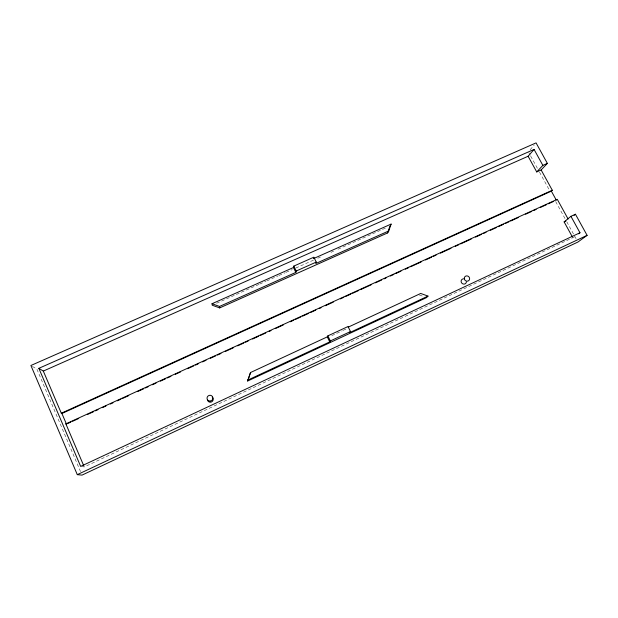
<?xml version="1.0" encoding="UTF-8"?>
<svg xmlns="http://www.w3.org/2000/svg" width="618" height="618" viewBox="0 0 618 618"><rect width="100%" height="100%" fill="white"/><g stroke="black" fill="none" stroke-linecap="round" stroke-linejoin="round"><path stroke-width="0.46" stroke-dasharray="3.09 2.32" d="M530.136 149.78L534.284 144.952M574.377 236.972L84.257 466.945L81.561 466.536M331.796 335.659L342.295 330.777M343.168 330.375L347.548 328.343M216.617 303.268L258.849 284.465M259.722 284.079L265.887 281.337M266.767 280.943L278.2 275.852M279.081 275.458L285.238 272.716M286.119 272.329L292.275 269.587M295.798 268.019L313.396 260.186M317.791 258.231L320.433 257.049M330.985 252.353L333.627 251.178M338.023 249.216L387.293 227.285M419.298 294.987L423.824 296.625M32.391 366.389L36.871 369.093L80.518 471.58M528.823 152.685L530.213 155.218M530.677 156.06L537.621 168.706M539.475 172.074L549.201 189.78M555.682 201.584L566.335 220.974M566.799 221.816L576.061 238.679"/><path stroke-width="0.93" d="M428.019 296.099L426.544 297.606L247.64 381.02L250.522 372.538L327.293 336.864L327.872 335.875L348.011 326.528L350.491 331.549L349.773 332.561L428.019 296.099L420.719 293.457L348.181 327.161M250.522 372.538L247.64 381.02M388.761 230.947L387.594 232.932L219.684 307.911L212.221 305.222L212.013 303.739L219.544 306.443L295.852 272.399L293.465 267.509L293.82 266.095L313.836 257.196L316.246 262.086L315.752 263.515L388.761 230.947L391.109 224.079L313.357 258.664M295.852 272.399L296.223 271.016L293.82 266.095M387.594 232.932L389.935 226.111M390.329 225.431L391.109 224.079M247.725 380.124L329.749 341.901L330.344 340.943L350.491 331.549M528.112 156.261L534.068 149.417L542.867 165.392L536.718 171.935L528.112 156.261L43.314 371.07L38.849 368.328L534.068 149.417M536.718 171.935L541.136 169.958L547.37 163.384L536.061 142.889L30.9 365.493L77.296 474.655L82.024 475.111L577.915 242.047L587.1 235.35L575.443 214.237L570.924 216.323L564.134 221.901L572.538 237.212M43.314 371.07L61.321 413.226L61.908 413.481L551.356 191.132L552.291 190.244L541.136 169.958M574.068 215.358L575.443 214.237M578.579 233.813L579.978 232.762L570.924 216.323M77.296 474.655L587.1 235.35M579.978 232.762L80.664 466.397L38.849 368.328M564.134 221.901L565.609 221.221M83.886 466.065L65.871 423.878L557.274 199.313L568.12 219.027M67.316 423.693L70.831 422.094M72.584 421.291L78.733 418.479M87.509 414.469L93.658 411.658M95.411 410.854L98.046 409.649M102.433 407.648L105.948 406.041M110.336 404.033L112.97 402.828M117.358 400.819L120.873 399.22M122.627 398.417L128.776 395.605M137.551 391.596L143.7 388.784M145.454 387.98L148.088 386.775M152.476 384.775L155.991 383.168M160.379 381.159L165.647 378.749M167.401 377.946L170.916 376.347M175.303 374.338L180.572 371.928M187.594 368.722L193.743 365.91M195.497 365.107L198.131 363.902M202.519 361.901L206.033 360.294M210.421 358.286L215.69 355.875M217.443 355.072L220.958 353.473M225.346 351.464L233.249 347.849M237.636 345.848L243.786 343.036M245.539 342.233L248.173 341.028M252.561 339.027L258.71 336.215M260.464 335.412L265.732 333.002M269.239 331.402L271.001 330.599M275.389 328.591L283.291 324.975M290.313 321.769L293.828 320.163M295.582 319.359L300.85 316.949M302.604 316.153L308.753 313.341M310.506 312.538L315.775 310.128M319.282 308.529L321.043 307.725M325.431 305.717L333.334 302.102M340.356 298.896L343.863 297.289M345.624 296.486L350.893 294.075M352.646 293.28L358.788 290.468M360.549 289.664L371.086 284.852M375.474 282.843L381.615 280.031M384.249 278.826L386.011 278.03M390.398 276.022L393.905 274.415M395.667 273.612L400.935 271.202M405.323 269.201L408.83 267.594M410.591 266.791L421.121 261.978M425.516 259.969L431.658 257.158M433.419 256.354L436.045 255.157M440.441 253.148L450.978 248.328M455.366 246.327L458.873 244.72M460.634 243.917L471.163 239.104M475.559 237.096L481.7 234.284M483.454 233.48L486.088 232.283M490.483 230.275L496.625 227.463M498.386 226.659L503.647 224.257M505.408 223.453L508.915 221.847M510.677 221.043L518.572 217.428M525.601 214.222L531.743 211.41M533.496 210.607L536.13 209.409M540.526 207.401L546.667 204.589M548.421 203.786L553.689 201.383M61.321 413.226L552.291 190.244M296.223 271.016L316.246 262.086M542.867 165.392L547.37 163.384M212.013 303.739L293.465 267.509M65.871 423.878L66.443 424.095L61.908 413.481M551.356 191.132L556.324 200.178M327.872 335.875L330.344 340.943M327.293 336.864L329.749 341.901M219.544 306.443L219.684 307.911M212.283 397.22A2.912 2.858 -35.2 0 1 211.503 401.947A2.912 2.858 -35.2 0 1 207.416 399.506M466.397 281.962A2.719 2.557 40.7 0 1 463.662 284.087A2.719 2.557 40.7 0 1 461.121 281.429A2.719 2.557 40.7 0 1 463.423 278.849M210.058 401.09A2.951 2.889 -34.7 0 0 212.445 396.594A2.951 2.889 -34.7 0 0 207.37 396.864A2.951 2.889 -34.7 0 0 210.058 401.09M464.288 278.733A2.758 2.588 40.6 0 0 468.591 280.742A2.758 2.588 40.6 0 0 467.973 276.146A2.758 2.588 40.6 0 0 464.288 278.733"/></g></svg>
